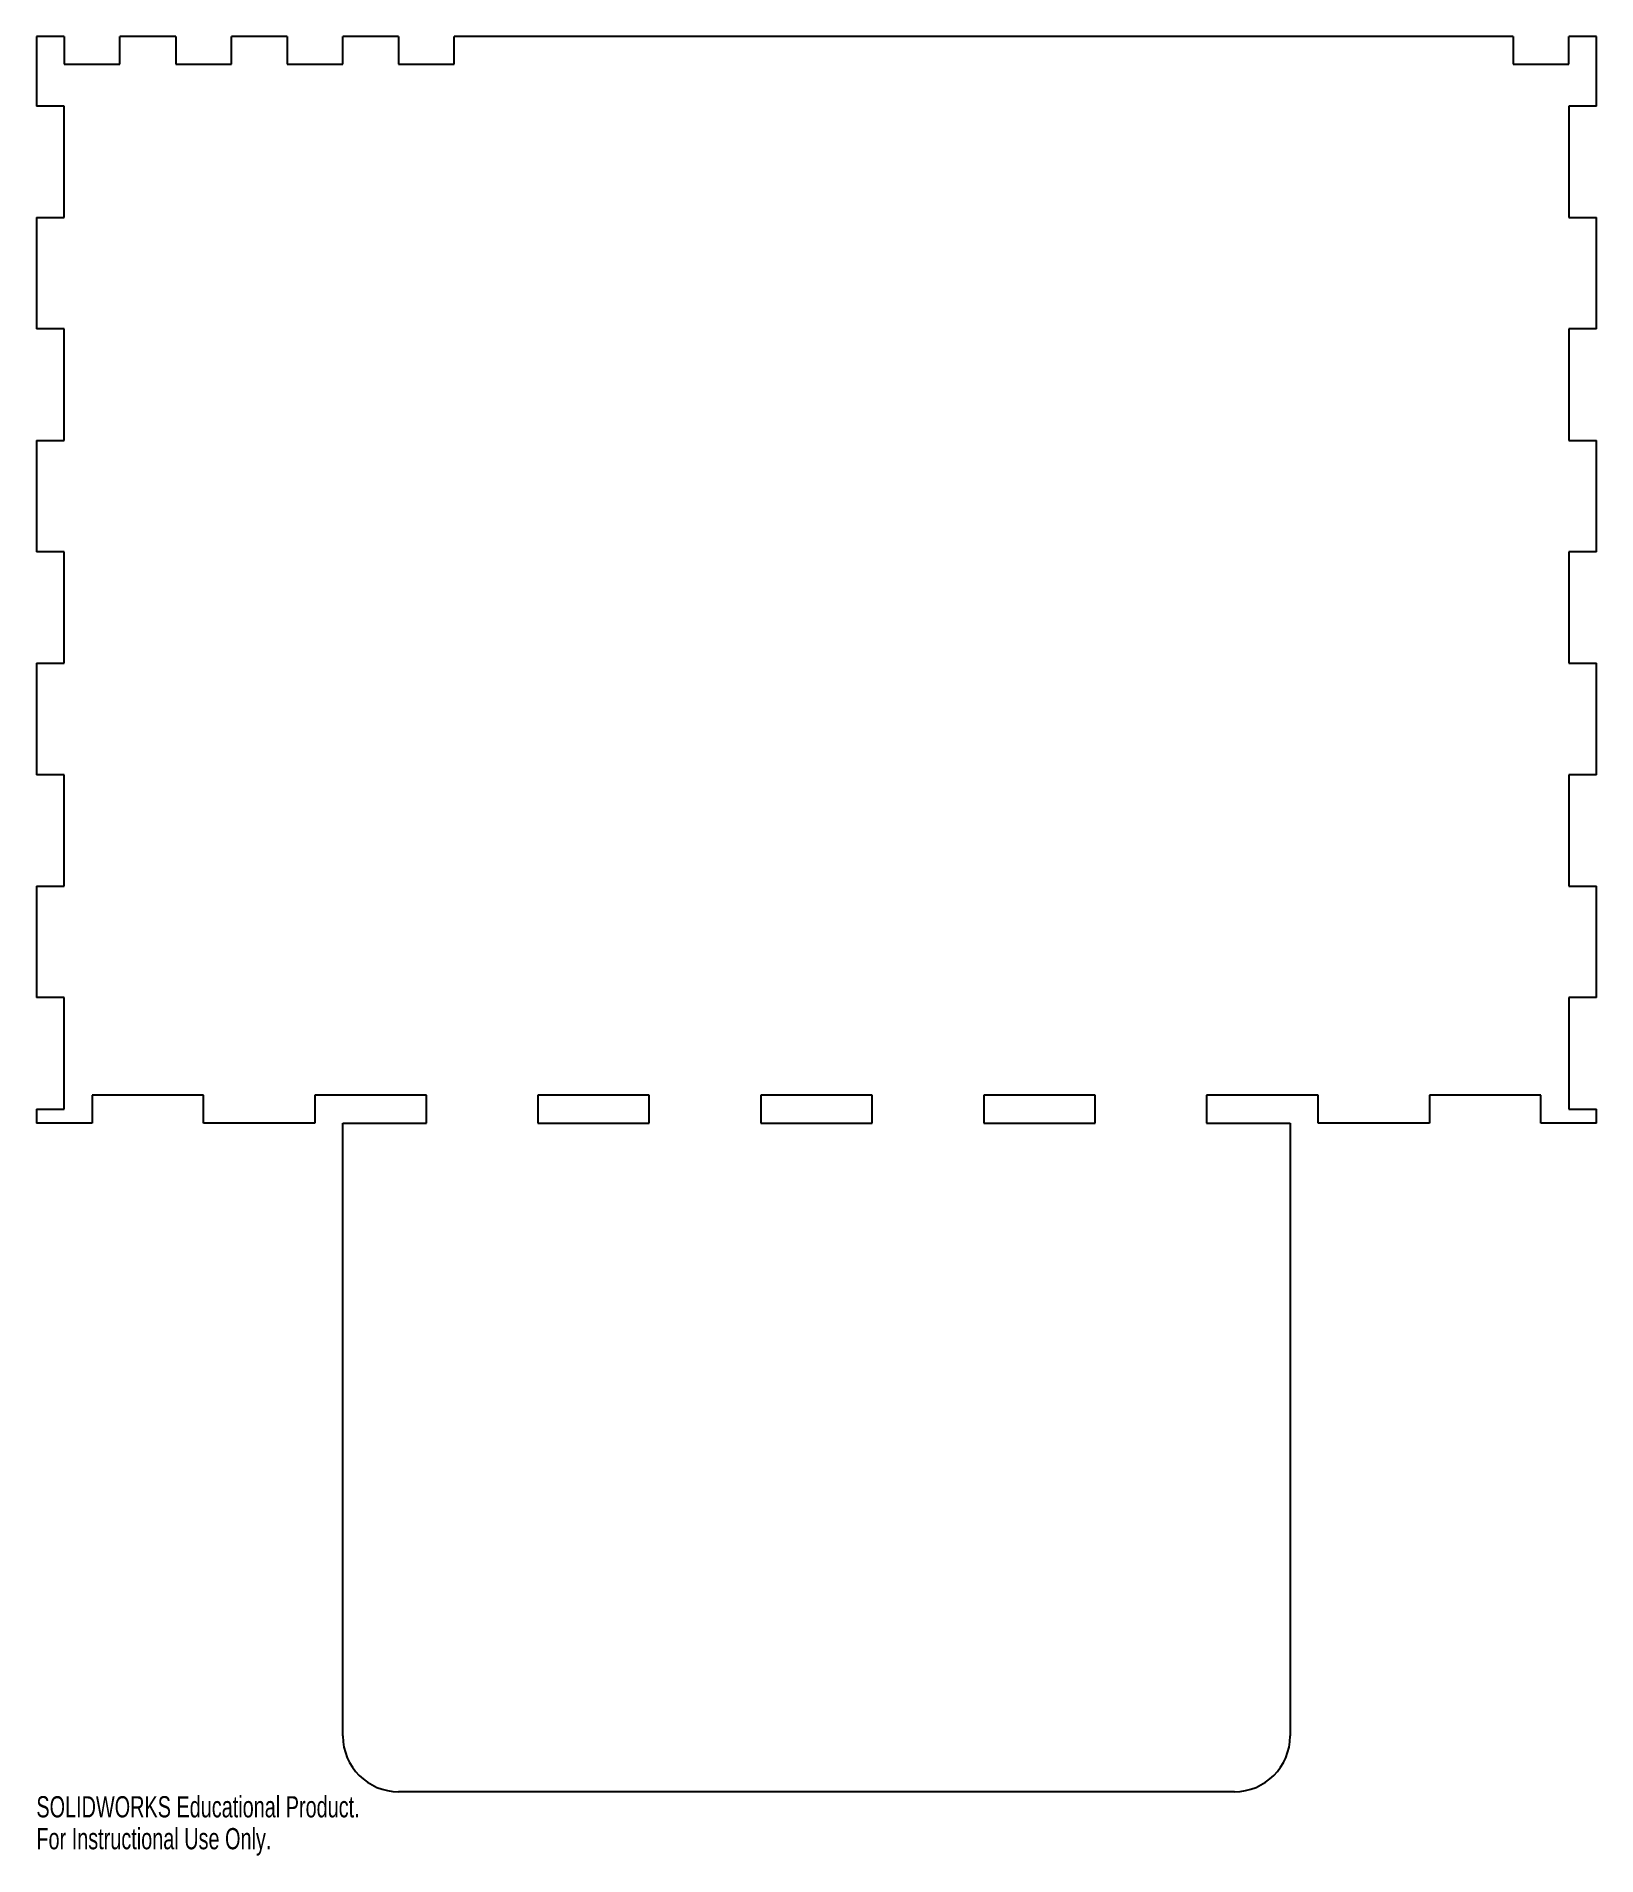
# Model space of a CAD drawing. Header units: inches. Extents: x -7 to 7, y -9.1 to 7.2.
import ezdxf

# ---------------------------------------------------------------- set-up
doc = ezdxf.new("R2010")
doc.units = ezdxf.units.IN
doc.header["$MEASUREMENT"] = 0
doc.styles.add('SLDTEXTSTYLE0', font='TXT', dxfattribs={"width": 0.7})

msp = doc.modelspace()

# ---------------------------------------------------------------- linework, layer by layer
at = {"color": 7, "linetype": 'Continuous', "lineweight": 25}
for p, q in [((-7, 7.25), (-7, 6.625)), ((-6.75, 7.25), (-7, 7.25)), ((-6.75, 7.25), (-6.75, 7)), ((-6.25, 7), (-6.25, 7.25)), ((-5.75, 7.25), (-6.25, 7.25)), ((-5.75, 7.25), (-5.75, 7)), ((-5.25, 7), (-5.25, 7.25)), ((-4.75, 7.25), (-5.25, 7.25)), ((-4.75, 7.25), (-4.75, 7)), ((-4.25, 7), (-4.25, 7.25)), ((-3.75, 7.25), (-4.25, 7.25)), ((-3.75, 7.25), (-3.75, 7)), ((-3.25, 7), (-3.25, 7.25)), ((6.25, 7.25), (-3.25, 7.25)), ((6.25, 7.25), (6.25, 7)), ((6.75, 7), (6.75, 7.25)), ((7, 7.25), (6.75, 7.25)), ((7, 6.625), (7, 7.25)), ((-6.75, 7), (-6.25, 7)), ((-5.75, 7), (-5.25, 7)), ((-4.75, 7), (-4.25, 7)), ((-3.75, 7), (-3.25, 7)), ((6.25, 7), (6.75, 7)), ((-6.75, 6.625), (-7, 6.625)), ((-6.75, 5.625), (-6.75, 6.625)), ((7, 6.625), (6.75, 6.625)), ((6.75, 6.625), (6.75, 5.625)), ((-7, 5.625), (-6.75, 5.625)), ((-7, 5.625), (-7, 4.625)), ((6.75, 5.625), (7, 5.625)), ((7, 4.625), (7, 5.625)), ((-6.75, 4.625), (-7, 4.625)), ((-6.75, 3.625), (-6.75, 4.625)), ((7, 4.625), (6.75, 4.625)), ((6.75, 4.625), (6.75, 3.625)), ((-7, 3.625), (-6.75, 3.625)), ((-7, 3.625), (-7, 2.625)), ((6.75, 3.625), (7, 3.625)), ((7, 2.625), (7, 3.625)), ((-6.75, 2.625), (-7, 2.625)), ((-6.75, 1.625), (-6.75, 2.625)), ((7, 2.625), (6.75, 2.625)), ((6.75, 2.625), (6.75, 1.625)), ((-7, 1.625), (-6.75, 1.625)), ((-7, 1.625), (-7, 0.625)), ((6.75, 1.625), (7, 1.625)), ((7, 0.625), (7, 1.625)), ((-6.75, 0.625), (-7, 0.625)), ((-6.75, -0.375), (-6.75, 0.625)), ((7, 0.625), (6.75, 0.625)), ((6.75, 0.625), (6.75, -0.375)), ((-7, -0.375), (-6.75, -0.375)), ((-7, -0.375), (-7, -1.375)), ((6.75, -0.375), (7, -0.375)), ((7, -1.375), (7, -0.375)), ((-6.75, -1.375), (-7, -1.375)), ((-6.75, -2.375), (-6.75, -1.375)), ((7, -1.375), (6.75, -1.375)), ((6.75, -1.375), (6.75, -2.375)), ((-5.5, -2.25), (-6.5, -2.25)), ((-6.5, -2.25), (-6.5, -2.5)), ((-5.5, -2.5), (-5.5, -2.25)), ((-3.5, -2.25), (-4.5, -2.25)), ((-4.5, -2.25), (-4.5, -2.5)), ((-3.5, -2.5), (-3.5, -2.25)), ((-2.5, -2.25), (-2.5, -2.5)), ((-1.5, -2.25), (-2.5, -2.25)), ((-1.5, -2.5), (-1.5, -2.25)), ((-0.5, -2.25), (-0.5, -2.5)), ((0.5, -2.25), (-0.5, -2.25)), ((0.5, -2.5), (0.5, -2.25)), ((1.5, -2.25), (1.5, -2.5)), ((2.5, -2.25), (1.5, -2.25)), ((2.5, -2.5), (2.5, -2.25)), ((3.5, -2.25), (3.5, -2.5)), ((4.5, -2.25), (3.5, -2.25)), ((4.5, -2.5), (4.5, -2.25)), ((5.5, -2.25), (5.5, -2.5)), ((6.5, -2.25), (5.5, -2.25)), ((6.5, -2.5), (6.5, -2.25)), ((-7, -2.375), (-6.75, -2.375)), ((-7, -2.375), (-7, -2.5)), ((6.75, -2.375), (7, -2.375)), ((7, -2.5), (7, -2.375)), ((-6.5, -2.5), (-7, -2.5)), ((-4.5, -2.5), (-5.5, -2.5)), ((-4.25, -8), (-4.25, -2.5)), ((-4.25, -2.5), (-3.5, -2.5)), ((-2.5, -2.5), (-1.5, -2.5)), ((-0.5, -2.5), (0.5, -2.5)), ((1.5, -2.5), (2.5, -2.5)), ((3.5, -2.5), (4.25, -2.5)), ((4.25, -2.5), (4.25, -8)), ((5.5, -2.5), (4.5, -2.5)), ((7, -2.5), (6.5, -2.5)), ((3.75, -8.5), (-3.75, -8.5))]:
    msp.add_line(p, q, dxfattribs=at)
for centre, start, end in [((-3.75, -8), 180, 270), ((3.75, -8), 270, 0)]:
    msp.add_arc(centre, 0.5, start, end, dxfattribs=at)

# ---------------------------------------------------------------- texts
at = {"color": 7, "linetype": 'Continuous', "char_height": 0.1903, "attachment_point": 1, "style": 'SLDTEXTSTYLE0'}
for s, insert in [('SOLIDWORKS Educational Product.', (-7, -8.54)), ('For Instructional Use Only.', (-7, -8.826))]:
    msp.add_mtext(s, dxfattribs=dict(at, insert=insert))

doc.saveas('drawing.dxf')
